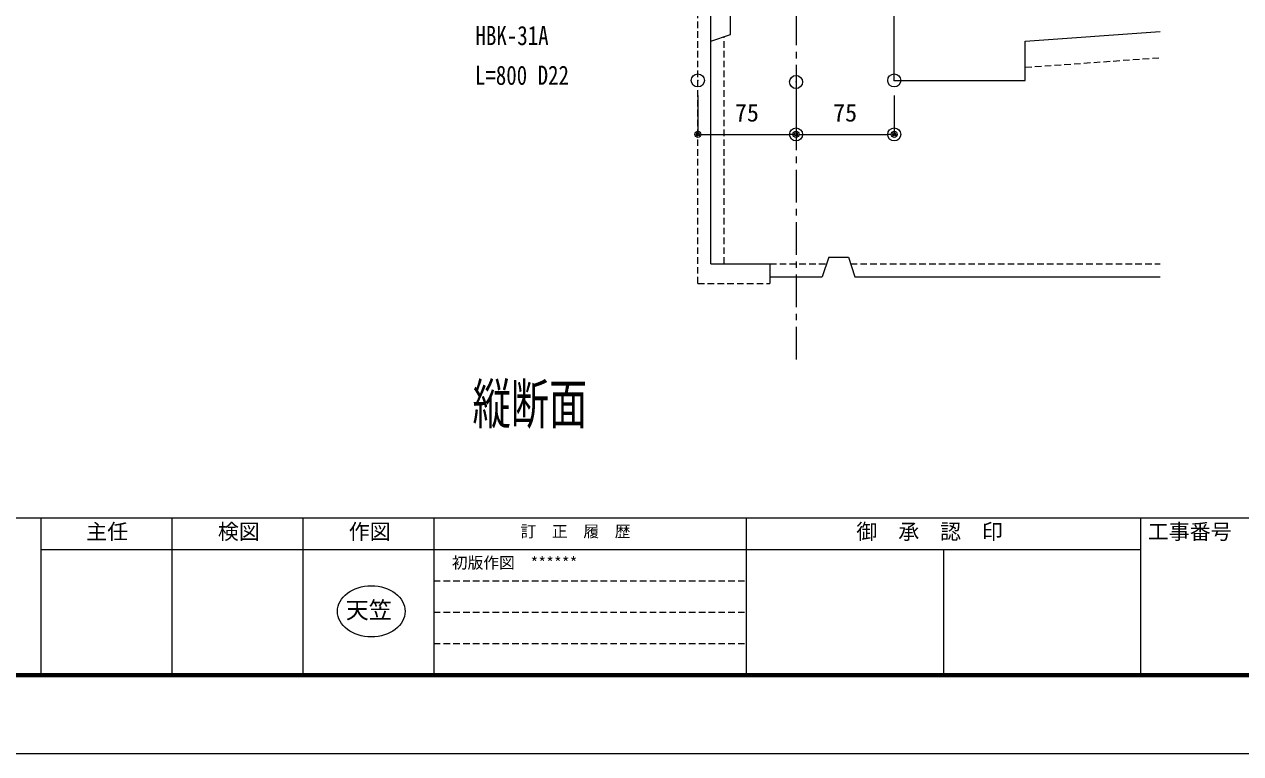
# Model space of a CAD drawing. Units: millimetres, scale not verified. Extents: x -3554 to 3554, y -1188 to 1188.
# Drawn here: x 1233 to 2163, y -1188 to -631 of the extents above; entities that cross this region are included whole.
import ezdxf
from ezdxf.enums import TextEntityAlignment as Align

# ---------------------------------------------------------------- set-up
doc = ezdxf.new("R2010")
doc.units = ezdxf.units.MM
doc.header["$LTSCALE"] = 20
doc.header["$PDMODE"] = 32
doc.header["$PDSIZE"] = 10
doc.linetypes.add('USER1', pattern=[2, 1.25, -0.25, 0.25, -0.25])
doc.linetypes.add('USER3', pattern=[0.375, 0.25, -0.125])
for name, color, linetype, lineweight in [('0-0_0', 7, 'Continuous', 18), ('0-1_DEFPOINTS', 7, 'Continuous', 18), ('0-4_WAKU', 7, 'Continuous', 18), ('0-6_2躯体線', 4, 'Continuous', 18), ('0-7_3中心線', 2, 'USER1', 18), ('0-9_1手摺寸法', 7, 'Continuous', 18), ('1-1_2躯体隠れ', 6, 'USER3', 18)]:
    doc.layers.add(name, color=color, linetype=linetype, lineweight=lineweight)
doc.layers.add('0-2_MOJI', color=7, linetype='Continuous')
doc.styles.add('ＭＳ ゴシック', font='')
doc.styles.get('ＭＳ ゴシック').set_extended_font_data('MS Gothic')

# ---------------------------------------------------------------- blocks, each defined once
blk = doc.blocks.new('_ORIGIN2')
at = {"layer": '0-0_0'}
blk.add_line((-0.5, 0), (-1, 0), dxfattribs=at)
for radius in [0.5, 0.25]:
    blk.add_circle((0, 0), radius, dxfattribs=at)
blk = doc.blocks.new('D138')
at = {"layer": '0-1_DEFPOINTS'}
for p in [(3761.79, -249.95), (3836.79, -251.14), (3836.79, -291.16)]:
    blk.add_point(p, dxfattribs=at)
at = {"layer": '0-9_1手摺寸法'}
for p, q in [((3761.79, -261.45), (3761.79, -291.16)), ((3836.79, -262.64), (3836.79, -291.16)), ((3766.39, -291.16), (3832.19, -291.16))]:
    blk.add_line(p, q, dxfattribs=at)
at = {"layer": '0-9_1手摺寸法', "xscale": 4.6, "yscale": 4.6, "rotation": 180}
blk.add_blockref('_ORIGIN2', (3761.79, -291.16), dxfattribs=at)
at = {"layer": '0-9_1手摺寸法', "xscale": 4.6, "yscale": 4.6}
blk.add_blockref('_ORIGIN2', (3836.79, -291.16), dxfattribs=at)
at = {"layer": '0-9_1手摺寸法', "style": 'ＭＳ ゴシック'}
blk.add_text('75', height=13.49, dxfattribs=at).set_placement((3790.09, -285.41), align=Align.BOTTOM_LEFT)
blk = doc.blocks.new('D139')
at = {"layer": '0-1_DEFPOINTS'}
for p in [(3911.79, -249.95), (3836.79, -251.14), (3911.79, -291.16)]:
    blk.add_point(p, dxfattribs=at)
at = {"layer": '0-9_1手摺寸法'}
for p, q in [((3836.79, -262.64), (3836.79, -291.16)), ((3911.79, -261.45), (3911.79, -291.16)), ((3841.39, -291.16), (3907.19, -291.16))]:
    blk.add_line(p, q, dxfattribs=at)
at = {"layer": '0-9_1手摺寸法', "xscale": 4.6, "yscale": 4.6, "rotation": 180}
blk.add_blockref('_ORIGIN2', (3836.79, -291.16), dxfattribs=at)
at = {"layer": '0-9_1手摺寸法', "xscale": 4.6, "yscale": 4.6}
blk.add_blockref('_ORIGIN2', (3911.79, -291.16), dxfattribs=at)
at = {"layer": '0-9_1手摺寸法', "style": 'ＭＳ ゴシック'}
blk.add_text('75', height=13.49, dxfattribs=at).set_placement((3865.09, -285.41), align=Align.BOTTOM_LEFT)

msp = doc.modelspace()

# ---------------------------------------------------------------- linework, layer by layer
at = {"layer": '0-0_0'}
msp.add_ellipse((1498.47, -1079.3), major_axis=(25.85, 0), ratio=0.755094, dxfattribs=at)
at = {"layer": '0-1_DEFPOINTS', "color": 5}
msp.add_line((190.14, -1188), (3554.14, -1188), dxfattribs=at)
at = {"layer": '0-4_WAKU'}
for p, q in [((270.14, -1008), (3470.14, -1008)), ((1246.14, -1008), (1246.14, -1128)), ((1346.14, -1008), (1346.14, -1128)), ((1446.14, -1008), (1446.14, -1128)), ((1546.14, -1008), (1546.14, -1128)), ((1784.81, -1008), (1784.81, -1128)), ((2086.14, -1008), (2086.14, -1128)), ((1246.14, -1032), (1546.14, -1032)), ((1546.14, -1032), (1784.81, -1032)), ((1784.81, -1032), (2086.14, -1032)), ((1935.48, -1032), (1935.48, -1128)), ((268.94, -1129.2), (3471.34, -1129.2)), ((269.54, -1128.6), (3470.74, -1128.6)), ((270.14, -1128), (3470.14, -1128)), ((270.74, -1127.4), (3469.54, -1127.4)), ((271.34, -1126.8), (3468.94, -1126.8))]:
    msp.add_line(p, q, dxfattribs=at)
at = {"layer": '0-4_WAKU', "linetype": 'USER3'}
for p, q in [((1546.14, -1056), (1784.81, -1056)), ((1546.14, -1080), (1784.81, -1080)), ((1546.14, -1104), (1784.81, -1104))]:
    msp.add_line(p, q, dxfattribs=at)
at = {"layer": '0-6_2躯体線'}
for p, q in [((1757.91, -813.89), (1757.91, -483.89)), ((1897.91, -673.89), (1897.91, -488.89)), ((1772.91, -638.89), (1772.91, -618.89)), ((1757.91, -643.89), (1772.91, -638.89)), ((1997.91, -643.89), (2100.93, -636.53)), ((1757.91, -813.89), (1802.91, -813.89)), ((1802.91, -813.89), (1802.91, -828.89)), ((1847.91, -808.89), (1842.91, -823.89)), ((1847.91, -808.89), (1862.91, -808.89)), ((1862.91, -808.89), (1867.91, -823.89)), ((1802.91, -823.89), (1842.91, -823.89)), ((1867.91, -823.89), (2100.93, -823.89))]:
    msp.add_line(p, q, dxfattribs=at)
msp.add_lwpolyline([(1897.91, -673.89), (1997.91, -673.89), (1997.91, -643.89)], dxfattribs=at)
at = {"layer": '0-7_3中心線'}
msp.add_line((1822.91, 657.95), (1822.91, -887.02), dxfattribs=at)
at = {"layer": '1-1_2躯体隠れ'}
for p, q in [((1747.91, -828.89), (1747.91, -473.89)), ((1767.91, -813.89), (1767.91, -640.56)), ((1997.91, -663.89), (2100.93, -656.53)), ((1802.91, -813.89), (1846.24, -813.89)), ((1864.57, -813.89), (2100.93, -813.89)), ((1747.91, -828.89), (1802.91, -828.89))]:
    msp.add_line(p, q, dxfattribs=at)

# ---------------------------------------------------------------- block references
at = {"layer": '0-9_1手摺寸法'}
for name in ['D138', 'D139']:
    msp.add_blockref(name, (-2013.88, -423.94), dxfattribs=at)

# ---------------------------------------------------------------- texts
at = {"layer": '0-0_0', "style": 'ＭＳ ゴシック'}
for s, height, width, p in [('HBK-31A', 14.66, 0.8, (1578.08, -651.32)), ('L=800 D22', 14.66, 0.8, (1577.65, -681.66)), ('縦断面', 30.55, 0.7, (1575.85, -945.33))]:
    msp.add_text(s, height=height, dxfattribs=dict(at, width=width)).set_placement(p, align=Align.BOTTOM_LEFT)
for s, height, p in [('初版作図\u3000******', 8.798, (1560.05, -1049.28)), ('天笠', 12.9, (1478.97, -1088.66))]:
    msp.add_text(s, height=height, dxfattribs=at).set_placement(p, align=Align.BOTTOM_LEFT)
at = {"layer": '0-2_MOJI', "style": 'ＭＳ ゴシック'}
for s, height, p in [('主任', 11.73, (1280.75, -1027.79)), ('検図', 11.73, (1381.28, -1027.79)), ('作図', 11.73, (1481.28, -1027.79)), ('御  承  認  印', 11.73, (1869.04, -1027.79)), ('工事番号', 11.73, (2091.65, -1027.79)), ('訂\u3000正\u3000履\u3000歴', 8.798, (1612.47, -1025.28))]:
    msp.add_text(s, height=height, dxfattribs=at).set_placement(p, align=Align.BOTTOM_LEFT)

doc.saveas('drawing.dxf')
